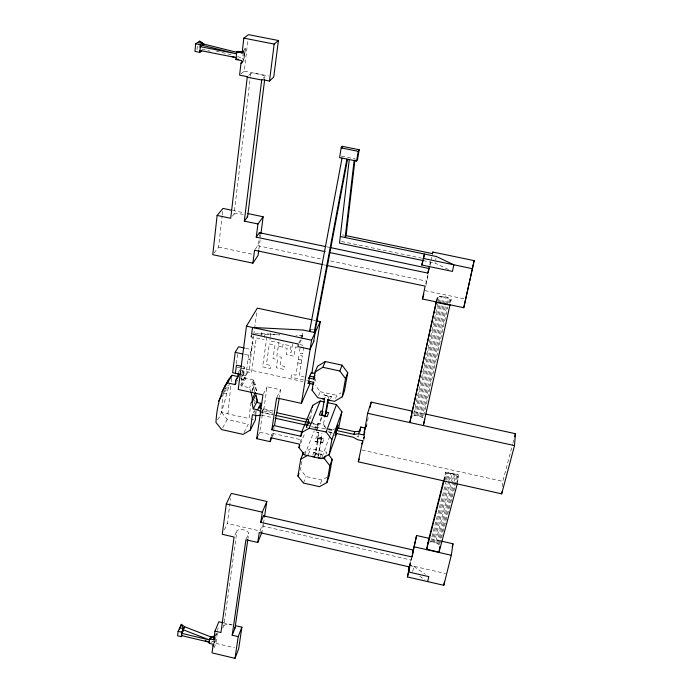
<?xml version="1.0" encoding="UTF-8"?>
<svg xmlns="http://www.w3.org/2000/svg" width="693" height="693" viewBox="0 0 693 693"><rect width="100%" height="100%" fill="white"/><g stroke="black" fill="none" stroke-linecap="round" stroke-linejoin="round"><path stroke-width="0.52" stroke-dasharray="3.46 2.6" d="M245.66 348.328L251.776 349.653L248.596 355.249L245.894 375.58L243.13 374.982L243.936 373.536L244.196 366.892L242.255 366.467M217.481 419.707C226.438 409.849 217.715 393.641 228.707 384.987M255.899 413.825L256.341 408.723M502.338 486.547L502.797 481.349L512.673 444.066M197.34 46.258L196.977 50.043L198.311 49.134M199.082 47.6L199.289 45.452M227.919 413.851L230.804 385.966M231.254 381.678L231.809 376.316M214.059 253.006L218.607 247.115L222.141 215.939M222.262 214.865L222.756 210.559M244.629 51.715L243.763 59.277L242.559 59.035L243.312 52.417M245.504 48.727L244.057 61.313L243.338 61.166L244.776 48.579L245.504 48.727L243.936 49.948M303.681 380.024L291.034 377.261L291.502 374.22L295.98 375.199L298.952 355.162L302.339 355.899L299.333 375.927L304.296 377.009M241.164 73.805L244.282 71.162L247.765 41.095M232.415 216.138L234.121 213.998L250.364 76.871M250.494 75.797L250.745 73.657A8.437 2.001 8.6 0 1 258.887 74.186A8.437 2.001 8.6 0 1 265.047 76.49L264.778 78.638M250.909 402.468L249.021 418.537L221.543 412.439L229.409 384.234M252.165 391.762L253.543 379.989L241.181 377.278M236.348 363.773L237.569 354.21M258.896 249.159L260.819 234.529M241.433 370.296L243.078 370.66L242.472 375.294L241.571 376.897M251.057 392.177L249.402 387.725L241.727 386.036L242.255 382.06L245.703 375.805L241.978 374.991M243.13 374.982L244.196 366.892M241.727 386.036L245.183 379.755L245.703 375.805M251.498 336.859L250.944 336.945L251.221 334.858M251.394 337.041L251.776 334.771M224.385 529.79L227.321 523.475L230.639 498.579M253.629 335.81L249.073 369.837L239.761 386.685M253.768 334.754L254.478 329.426M254.626 328.361L256.904 311.33M215.679 635.715L215.965 633.593L216.519 633.723L214.726 643.052M213.998 648.111L215.956 643.355L218.052 627.919M261.174 335.724L261.893 330.474M222.765 628.127L223.856 625.476L237.023 530.457A6.895 3.95 7.5 0 1 243.745 529.85A6.895 3.95 7.5 0 1 248.752 533.151L247.973 538.487M264.414 337.5L264.847 334.364L267.117 334.849M266.822 336.937L262.63 366.874L270.435 368.572L270.876 365.514L266.407 364.544L269.326 343.936L274.965 345.157L273.025 358.593L277.512 359.572L276.316 367.758L284.139 369.464L284.598 366.398L280.119 365.419L281.332 357.216L276.836 356.237L278.803 342.766L269.768 340.809L270.209 337.664M270.357 336.625L270.954 332.432M258.056 435.923L259.814 432.259L263.011 409.719L272.479 411.815M273.146 413.21L262.864 410.932L263.877 408.879L267.039 386.807L280.5 389.761L279.4 397.106M297.358 347.297L295.547 346.907L294.109 356.254L286.209 354.539L287.145 348.31L282.623 347.332L283.082 344.213L278.803 342.766M271.067 436.859L272.938 431.453M272.193 437.049L273.042 435.204L274.159 427.746M263.383 524.246L262.283 531.488L227.321 523.475M263.539 523.206L264.319 518.035M292.463 344.075L291.199 352.408L290.064 352.165L291.017 345.928L283.082 344.213M300.086 347.886L299.272 353.092L302.668 353.828L303.984 345.486L299.852 344.594M302.061 336.434L303.066 330.015M457.423 482.943L458.671 474.904L445.495 472.28L458.671 474.904M301.845 338.617L302.313 335.629L302.772 335.733L302.191 338.669M300.242 442.411L301.628 437.837M309.416 416.857L308.298 423.622L306.211 427.555L307.008 422.704L311.659 423.735M310.291 425.996L306.704 425.207L307.181 422.297M306.652 427.65L306.531 425.623M306.704 425.207L308.082 420.703M308.506 419.663L307.865 423.527L308.298 423.622M306.211 427.555L308.194 422.721L308.68 419.819L308.238 419.724M301.888 461.209L300.511 469.551L305.942 476.489L321.829 480.058L328.265 476.507M315.124 381.107L315.48 378.976M312.049 409.476L310.351 419.741L307.094 427.702M314.899 441.198L322.548 442.905L314.899 441.198L316.554 436.711L324.099 438.782L316.554 436.711M316.701 430.578L318.026 423.354L320.227 423.847L321.483 416.476M316.536 432.103L318.728 432.588L316.372 432.527L318.026 423.354M312.222 426.879L317.481 428.049L318.139 424.722L312.881 423.553M313.842 452.65L321.387 454.339L313.842 452.65L313.123 454.53M323.7 394.767L331.393 396.864L323.7 394.767L322.929 396.916M317.082 441.684L318.563 433.012M317.862 423.769L320.062 424.263L321.5 415.835M314.639 456.505L318.728 432.588M314.579 456.886L315.592 454.201L318.33 438.245L321.587 438.964L318.165 456.722M317.888 457.233L322.02 433.324L321.864 433.74M326.169 428.646L323.371 424.991L324.826 416.562M444.17 479.989L445.573 471.985M363.756 440.661L364.561 436.495M366.372 427.122L368.581 415.67M366.493 426.905L366.9 424.809M410.429 562.707L409.754 565.653M409.909 566.016L411.607 557.709M425.944 285.36L428.101 274.948M430.041 265.584L431.774 257.25M448.588 269.56L435.074 263.08L436.053 258.402M428.031 274.593L425.424 285.126M436.59 300.996L437.517 296.769C442.091 295.556 447.461 296.639 451.134 299.636L450.441 302.789L451.134 299.636M437.456 300.719L438.383 296.491M437.811 303.716L413.297 415.661L418.494 415.887L423.284 417.853L447.739 306.921M438.045 302.659L439.431 296.318M414.483 415.531L440.627 296.257M415.774 415.523L440.081 304.729M440.306 303.681L441.926 296.292M417.125 415.644L441.441 304.877M441.675 303.82L443.295 296.439M418.494 415.887L442.836 305.119M443.061 304.062L444.689 296.682M419.837 416.242L444.196 305.457M444.43 304.4L446.058 297.02M421.11 416.692L445.495 305.882M445.729 304.825L447.357 297.436M422.271 417.238L446.924 305.318M447.158 304.262L448.553 297.921M448.674 302.694L449.601 298.466M449.54 303.274L450.476 299.047M409.355 565.566L410.031 562.612M411.417 558.134L409.771 565.332L445.608 573.553M412.725 571.43L413.868 566.502L410.862 565.809M443.615 480.405L445.183 474.194C449.497 472.262 455.162 473.683 458.324 477.122L456.947 482.285M444.438 480.024L446.015 473.795M436.477 300.866L437.517 296.769M445.434 479.738L447.02 473.51M429.617 542.039L430.691 541.857L446.318 480.613M446.578 479.582L448.172 473.354M430.691 541.857L431.86 541.813L446.76 483.705M447.825 479.547L449.419 473.328M431.86 541.813L433.09 541.9L448.596 481.73M448.865 480.691L450.736 473.432M433.09 541.9L434.338 542.117L452.079 473.665M439.501 544.811L435.559 542.463L451.238 482.319M451.507 481.28L453.404 474.021M436.729 542.922L454.66 474.488M437.794 543.477L453.906 482.311M454.175 481.271L455.821 475.051M438.73 544.109L456.834 475.693M439.778 543.771L457.683 476.394M512.941 443.026L513.764 439.925M429.712 264.778L431.046 260.135M363.262 438.955L364.44 435.195M363.401 438.886L364.016 436.928M363.695 439.05L364.873 435.291M358.887 435.343L358.342 437.023L355.873 435.568M320.487 483.835L321.829 480.058M326.065 454.097L326.732 452.26L310.629 448.674L304.184 452.338M322.219 456.687L329.643 436.477M330.015 435.473L331.869 430.414L334.667 428.82M320.409 456.782L321.448 453.958M322.548 442.905L324.159 438.4M320.426 442.03L321.587 438.964M303.439 483.056L305.942 476.489M335.629 398.354L336.781 395.339L341.06 392.836M312.829 455.084L313.903 452.278M317.151 441.302L318.33 438.245M323.371 424.991L323.527 424.575L325.771 427.494M330.708 398.622L331.462 396.465M308.498 454.14L310.629 448.674M318.139 424.722L317.974 425.13L312.716 423.969M317.481 428.049L317.645 427.624L311.339 426.23M328.187 398.657L328.846 396.985L325.519 396.249L324.852 397.929M304.703 454.954L314.232 430.873M314.622 429.868L315.817 426.862L311.564 421.327M300.597 443.607L305.067 432.675M308.593 418.858L307.449 422.799L308.68 419.819M318.581 395.703L320.227 391.718L315.22 385.126M214.172 642.922L214.96 641.016L215.514 641.146M214.483 642.636L215.228 640.852M215.731 635.62L216.519 633.723M213.557 642.42L214.302 640.627M260.04 530.595L261.989 525.9A6.973 0.806 -76.9 0 0 262.3 524.783M246.318 538.808L248.752 533.151M234.927 535.152L237.023 530.457M277.018 397.002L280.5 389.761M299.679 343.07L301.412 339.509M298.813 343.096L302.243 336.062L297.843 335.793M302.772 335.733L295.885 335.317M261.763 414.319L262.595 412.63L273.094 414.951M263.011 409.719L261.763 412.24L273.38 414.812M244.031 432.527L248.25 424.185L227.2 419.508L221.543 412.439M253.404 412.829L254.348 410.966M263.401 394.005L267.039 386.807M251.975 390.445L255.171 384.39L253.543 379.989L249.402 387.725M222.713 427.772L227.2 419.508M236.668 381.912L237.673 380.119M243.078 370.66L241.736 373.051L243.936 373.536M239.787 369.941L238.427 372.323L240.904 372.869M222.418 394.048L225.901 387.993L228.404 387.829L223.033 393.347L226.906 393.226M250.944 336.945L252.85 337.153L252.018 343.399L255.388 344.126L256.237 337.881L264.128 339.587M255.076 249.489L257.692 245.677A7.935 1.334 -78.9 0 0 259.26 239.232M263.08 78.318L265.047 76.49M248.683 75.459L250.745 73.657M210.828 642.42L213.435 641.077M259.875 412.924L262.595 412.63M255.163 333.307L279.807 334.52M259.234 333.896L279.747 334.953M244.282 71.162L268.477 75.961M341.432 156.142L355.085 158.905M232.501 210.386L244.127 212.803M342.455 234.892L344.274 235.274M341.519 241.467L421.569 258.16M423.12 260.585L435.074 263.08M326.905 246.838L329.01 247.28M257.692 245.677L321.015 258.974M330.518 260.966L426.559 281.141M323.423 264.735L325.545 265.176M218.607 247.115L252.884 254.34M424.861 290.566L465.453 299.116M312.907 320.045L315.003 320.495M310.663 329.088L313.435 329.686M298.302 359.295L301.689 360.031M297.886 362.941L301.264 363.669M244.482 354.357L248.596 355.249M248.051 359.346L249.835 359.736L251.741 345.469L255.111 346.197L251.516 372.799L246.413 371.682M314.544 380.734L314.994 380.829M306.531 380.648L308.03 380.977M236.954 367.186L239.986 367.844M240.991 368.07L302.824 381.583M414.362 411.581L424.887 413.886M320.227 391.718L336.781 395.339M240.003 374.748L242.472 375.294L243.589 379.634L240.774 379.019M240.532 378.733L245.183 379.755M263.877 408.879L273.103 410.914M307.623 422.392L311.824 423.319M307.761 422.626L308.194 422.721M328.43 428.698L333.697 429.859M328.274 429.114L333.541 430.284M315.817 426.862L325.45 428.993M328.447 429.66L331.869 430.414M261.348 415.159L271.899 417.498M327.919 431.609L332.129 432.545M328.82 432.267L333.021 433.194M250.84 418.936L253.56 419.542M318.26 438.626L321.526 439.353M361.945 450.034L502.797 481.349M272.644 433.42L301.308 439.804M259.814 432.259L273.042 435.204M315.592 454.201L318.832 454.929M431.15 538.816L440.514 540.947M261.989 525.9L411.105 560.057M223.068 622.73L232.476 624.956M215.956 643.355L234.555 647.773M216.043 50.996L233.593 55.362M201.949 49.099L210.239 51.161M434.338 542.117L435.559 542.463M278.352 345.885L282.623 347.332M256.523 390.731L253.725 383.87L255.171 384.39L256.523 390.731L253.984 389.657L254.781 391.64M237.716 56.393L242.559 59.035M413.868 566.502L425.294 574.254M419.741 576.212L425 579.79M254.686 400.164L255.206 402.027M241.129 377.694L242.255 382.06M253.543 379.989L254.08 391.588M254.556 402.079L254.643 403.976M254.937 410.291L255.128 414.579M259.71 234.459A7.935 1.334 -78.9 0 1 259.606 236.608M234.121 213.998A7.952 2.711 7.9 0 1 243.174 214.449M223.856 625.476A6.566 4.227 6.9 0 1 231.384 625.025"/><path stroke-width="1.04" d="M362.673 440.835L358.29 461.824L501.689 493.832L514.509 445.59L515.41 433.705L425.935 414.119M255.812 414.847L255.379 419.941L250.329 430.093L243.096 434.372L221.717 429.608L215.956 422.435C216.814 405.405 221.188 388.79 231.921 375.242L238.097 376.602M501.689 493.832L501.879 491.753M237.11 52.347L204.028 44.153L199.697 41.147L195.677 43.806L194.958 51.412L199.766 52.365L201.758 50.987M199.766 52.365L200.502 44.759L202.503 43.416L204.028 44.153L200.32 46.665L236.582 53.811L202.313 45.314L202.503 43.416L199.697 41.147M429.21 268.546L330.067 247.496M231.453 210.17L222.999 208.411L217.126 215.445L212.76 254.686L252.884 263.167L258.082 255.431L258.766 250.208M241.649 52.867L243.425 51.473L236.798 51.906L235.941 59.511L241.996 60.707L241.701 63.228L240.973 63.089L239.605 75.13L247.306 76.654L230.708 218.278L217.126 215.445M340.592 236.573L436.451 256.531L453.889 264.813L452.451 271.413L421.768 265.003L423.12 260.585L339.501 243.139L349.272 159.563M247.297 213.461L263.149 216.762L257.952 223.96L244.317 221.119L261.763 79.53L269.49 81.064L273.744 77.01L278.413 40.506L248.51 34.65L243.823 38.132L242.42 50.416L243.148 50.554L242.862 53.101L236.798 51.906M235.611 625.701L241.883 627.182L238.687 648.752L235.014 658.35L212.032 652.867L212.985 645.781L213.539 645.911L213.739 644.421L209.095 643.321L209.684 638.851L214.899 636.174L210.845 636.884L184.684 626.793L181.349 624.341L178.101 631.349L177.59 635.819L181.289 636.702L182.094 634.935M179.53 629.616L179.738 627.823L183.428 628.707L184.684 626.793L181.679 633.35L209.537 639.968L183.298 629.824M181.142 626.117L181.349 624.341L183.428 628.707L183.125 631.306M354.132 160.551L345.149 237.526L346.093 235.646L354.963 159.97M181.289 636.702L181.809 632.224L183.428 628.707M244.317 221.119L247.592 216.805L264.648 79.704M244.638 348.103L238.522 346.777L235.213 352.339L232.64 372.678L241.199 374.558M269.49 81.064L274.168 44.075L278.413 40.506M235.403 373.284L236.434 365.194L241.285 366.25M224.818 386.399L227.495 382.908L235.152 384.598L235.663 380.613L238.756 375.138M237.829 376.975L238.305 373.258M252.884 263.167L254.556 250.242L322.366 264.509M325.095 251.594L256.245 237.179L257.952 223.96M311.859 319.82L257.328 308.134L246.465 326.152L238.227 389.466L262.95 394.906L256.731 438.669L270.088 441.649L271.777 437.967M260.958 233.48L263.149 216.762M264.475 516.995L266.822 501.463L231.332 493.399L226.273 503.941L222.28 534.303L234.087 537.023L220.946 632.544L214.951 631.124L213.99 638.331L214.544 638.461L214.345 639.96L209.684 638.851L210.845 636.884L209.866 639.197M260.94 411.755L257.623 409.814L253.266 408.853L251.897 402.503L252.434 398.579L255.613 392.472M250.329 430.093L252.46 414.691L256.8 415.653L260.438 415.254M257.051 402.832L257.32 400.909L255.977 394.62L251.897 402.503M260.196 408.16L260.871 403.335L256.566 402.382M241.883 627.182L238.201 636.633L232.198 635.212L245.911 539.752L257.761 542.472L261.867 532.493M232.198 635.212L235.014 628.118L247.825 539.552M235.014 658.35L238.201 636.633M270.088 441.649L270.677 437.716L299.523 444.144L298.969 447.591L304.703 454.954L321.474 458.705L329.236 454.339L336.807 433.203M301.879 433.653L300.814 436.243L271.847 429.799L276.585 397.903L301.429 403.369L310.204 383.194M427.624 581.583L428.811 576.637L408.567 571.985L409.676 566.493L407.432 576.94L443.815 585.316L451.282 555.266L452.988 543.78L441.554 541.181M274.471 425.615L279.244 398.163M257.761 542.472L259.26 532.467L409.71 567.004L407.432 576.94M429.071 538.348L416.588 535.507L412.006 556.973L260.767 522.366L262.3 512.153L266.822 501.463M443.815 585.316L444.308 582.103M341.155 147.895L339.605 157.606L356.609 161.053L357.553 159.407L359.182 149.731L342.177 146.301L341.155 147.895L358.238 151.343L359.182 149.731M341.866 148.233L342.177 146.301M301.429 403.369L311.581 340.194L320.253 321.621L316.051 320.72M313.669 341.58L315.116 332.605L303.066 330.015L252.529 327.46L251.663 333.957L298.354 344.049L297.947 346.63L310.118 349.263L313.842 341.199M307.614 383.194L308.506 383.394L309.658 376.29L311.244 372.695L314.821 373.466M308.922 381.176L308.593 383.194L313.513 384.269L313.851 382.25L308.835 381.367M300.814 436.243L301.377 432.761L312.734 405.37L320.192 400.996L324.523 401.949M311.763 373.64L320.253 321.621M328.551 454.617L332.181 459.32L329.184 475.996L326.897 482.588L319.482 486.668L303.439 483.056L297.947 476.074L300.71 459.268L303.265 452.858L302.919 454.946M324.445 399.168L317.766 397.695L312.075 390.22L313.401 382.155M313.903 379.106L315.072 371.976L317.593 366.19L325.303 361.547L342.099 365.185L347.739 372.739L344.482 390.835L342.255 396.829L334.485 401.368L327.789 399.896M312.396 407.423L312.734 405.37M439.994 546.266L438.946 552.451L457.267 483.913M356.609 161.053L358.238 151.343M322.219 398.674L324.515 398.761L321.665 415.419M324.982 416.155L327.858 399.497L330.024 400.389M325.979 413.582L328.326 400.017M329.236 454.339L331.869 439.535L341.918 411.798L336.451 404.565L327.503 402.598M336.434 428.898L335.221 435.698L336.4 432.423M326.897 482.588L329.903 465.8L332.181 459.32M361.789 443.65L362.222 443.745L362.786 440.852L357.484 439.674L353.352 437.248L335.715 433.342L337.188 427.806L336.833 429.747M342.255 396.829L345.521 378.612L347.739 372.739M337.041 429.669L337.907 424.826L335.802 430.327L353.898 434.338L358.593 433.853L363.903 435.031L364.83 432.103M341.918 411.798L338.608 428.17M427.945 542.515L426.628 549.644L443.996 480.951M342.03 158.099L309.554 331.41L310.291 329.859M346.89 159.087L314.189 332.406L315.28 330.085L347.479 159.563M359.875 431.86L360.793 427.044L365.003 427.979M363.903 435.031L367.628 413.305L371.197 402.131L412.248 411.122M370.192 407.337L371.197 402.131M326.602 265.402L425.138 286.131L422.479 298.995L463.764 307.709L474.168 260.637L432.848 252.044L432.397 253.603L346.093 235.646M463.764 307.709L474.168 260.637M412.006 556.973L413.383 550.077L263.505 515.852L260.767 522.366M408.731 570.512L409.312 567.619M421.768 265.003L424.454 254.036L423.501 258.714M329.331 252.486L427.841 273.111L429.201 266.554M432.423 254.132L432.848 252.044M436.356 302.053L409.814 422.583L436.218 301.897M449.982 304.885L423.328 425.545L424.748 419.213M408.324 570.417L409.225 566.476M413.063 550.935L416.588 535.507M413.063 551.281L413.383 550.077M452.226 546.864L452.988 543.78M443.615 480.405L427.884 542.775L428.664 542.342M514.587 436.815L515.41 433.705M231.41 377.053L231.921 375.242L227.495 382.908M422.479 298.995L423.804 294.308M427.841 273.111L429.236 268.234M358.29 461.824L359.199 458.879M362.222 443.745L362.811 441.865M364.024 432.008L365.488 427.373M358.593 433.853L360.793 427.044M353.898 434.338L354.764 431.696L359.45 431.219M335.715 433.342L336.348 431.592M329.903 465.8L324.402 458.688L325.398 455.933M331.869 439.535L326.126 432.042L336.451 404.565M326.048 413.193L325.052 415.757L321.734 415.029M297.947 476.074L299.047 473.276M345.521 378.612L339.83 370.989L342.099 365.185M322.072 414.171L322.739 412.465M301.377 432.761L309.139 428.274L320.192 400.996M298.969 447.591L299.783 445.599M212.985 645.781L213.773 643.875M213.409 639.734L214.527 637.066M214.951 631.124L218.893 621.742L223.068 622.73M312.075 390.22L312.915 388.245M315.072 371.976L322.86 367.299L325.303 361.547M314.232 377.079L314.977 375.372M308.506 383.394L309.347 381.479M271.847 429.799L273.822 425.545L302.598 431.93M256.731 438.669L257.614 436.841M257.623 409.814L260.871 403.335M253.266 408.853L257.32 400.909L256.133 398.137M229.262 378.699L221.907 391.848M235.152 384.598L236.157 382.805M236.833 57.952L235.941 59.511L238.782 59.312M218.538 401.178L222.037 395.088M235.663 380.613L238.643 375.476M256.245 237.179L259.381 232.718L325.849 246.613M240.973 63.089L242.55 61.807M300.71 459.268L308.142 455.058M411.365 416.276L412.248 415.913M239.198 52.382L243.425 51.473M243.823 38.132L274.168 44.075M197.704 42.472L202.503 43.416M195.677 43.806L200.502 44.759M199.948 50.468L236.157 57.614L232.008 56.583M247.245 77.157L261.703 80.024M423.12 258.394L472.6 268.711M436.122 302.321L449.887 305.223M246.465 326.152L311.581 340.194M322.86 367.299L339.83 370.989M235.213 352.339L242.42 353.906M308.524 377.936L314.353 379.21L314.683 377.174L309.745 376.1L309.329 378.326L308.437 378.127M367.628 413.305L514.509 445.59M322.869 411.382L320.946 410.958L319.36 414.951L327.105 416.658L328.647 412.656L325.753 412.023M276.68 412.742L307.19 419.49M336.746 427.711L354.764 431.696M275.493 415.28L306.124 422.063M335.646 430.743L336.088 430.847M275.06 418.2L305.648 424.974M309.139 428.274L326.126 432.042M324.402 458.688L318.546 457.778M312.404 456.401L314.579 456.886M426.706 549.298L439.024 552.113M226.273 503.941L262.3 512.153M414.327 546.838L451.282 555.266M178.101 631.349L181.809 632.224M181.419 635.585L209.243 642.203L205.215 640.644M258.879 407.311L261.356 408.757M251.057 392.177L252.434 398.579M247.115 216.277A7.952 2.711 7.9 0 1 247.592 216.805M259.381 232.718A7.935 1.334 -78.9 0 1 259.554 233.073M263.505 515.852A6.973 0.806 -76.9 0 1 263.782 516.536M234.624 627.364A6.566 4.227 6.9 0 1 235.014 628.118"/></g></svg>
